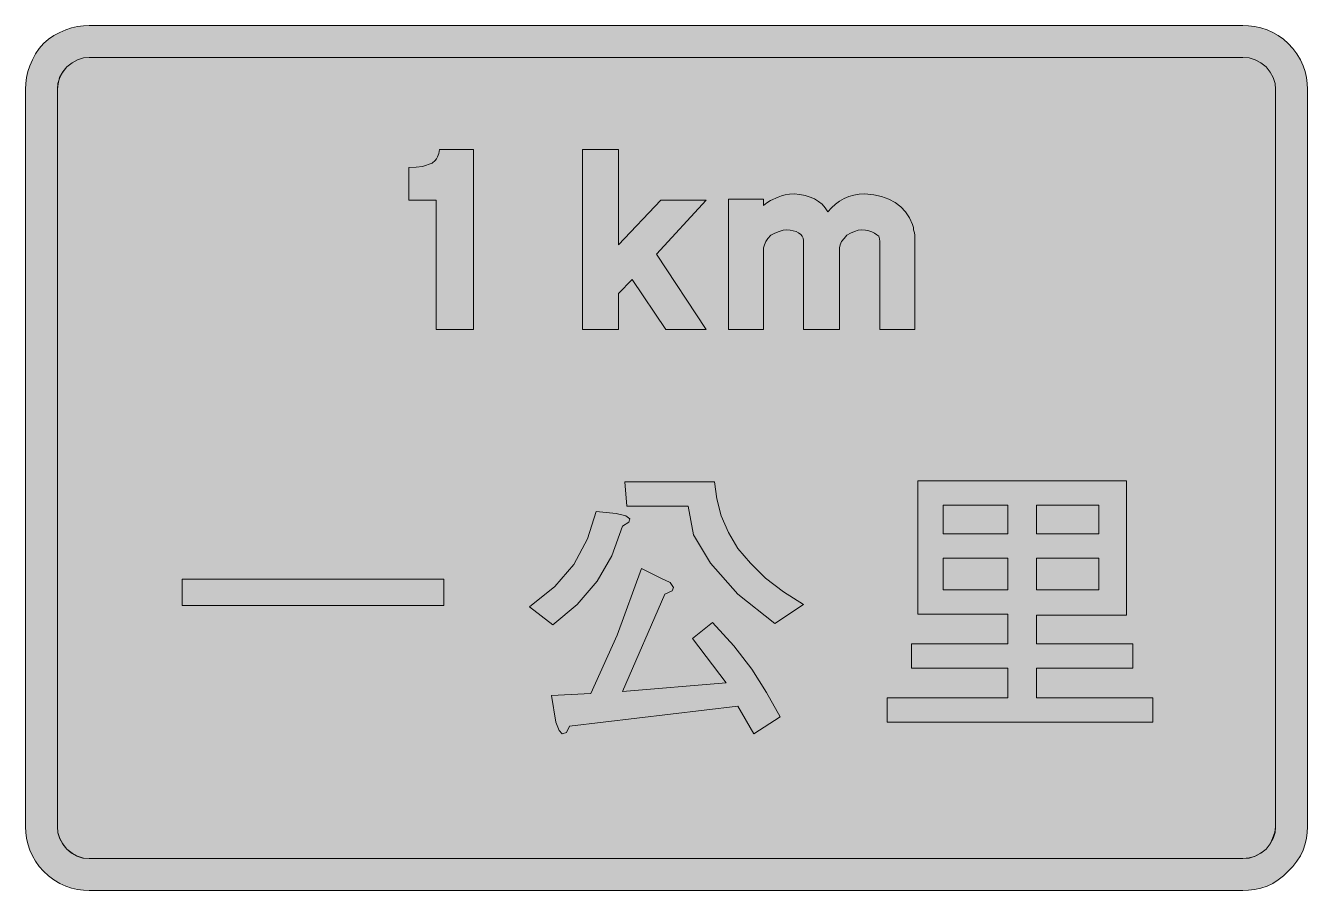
# Model space of a CAD drawing. Header units: metres. Extents: x 103 to 466, y 14 to 259.
import ezdxf

# ---------------------------------------------------------------- set-up
doc = ezdxf.new("R2010")
doc.units = ezdxf.units.M
doc.layers.add('FILL_BLACK_000000', color=7, linetype='Continuous', true_color=0x000000)
doc.layers.add('FILL_WHITE_FFFFFF', color=7, linetype='Continuous', true_color=0xffffff)

msp = doc.modelspace()

# ---------------------------------------------------------------- hatches: boundary and pattern name
at = {"layer": 'FILL_BLACK_000000', "true_color": 0x000000}
h = msp.add_hatch(color=7, dxfattribs=at)
h.dxf.hatch_style = 1
h.paths.add_polyline_path([(450.91, 259.12), (452.67, 258.75), (454.47, 258.18), (456.04, 257.44), (457.58, 256.57), (459.07, 255.52), (460.47, 254.28), (461.76, 252.87), (462.91, 251.35), (463.89, 249.72), (464.67, 247.98), (465.24, 246.36), (465.61, 244.68), (465.81, 243), (465.87, 241.38), (465.87, 32.28), (465.81, 30.7), (465.61, 29.09), (465.24, 27.43), (464.67, 25.68), (463.89, 24.11), (462.91, 22.57), (461.76, 21.08), (460.47, 19.68), (459.07, 18.39), (457.58, 17.24), (456.04, 16.26), (454.47, 15.48), (452.67, 14.91), (450.91, 14.54), (449.2, 14.34), (447.57, 14.28), (120.57, 14.28), (118.95, 14.34), (117.27, 14.54), (115.59, 14.91), (113.97, 15.48), (112.23, 16.26), (110.6, 17.24), (109.08, 18.39), (107.67, 19.68), (106.43, 21.08), (105.38, 22.57), (104.51, 24.11), (103.77, 25.68), (103.2, 27.43), (102.83, 29.09), (102.63, 30.7), (102.57, 32.28), (102.57, 241.38), (102.63, 243), (102.83, 244.68), (103.2, 246.36), (103.77, 247.98), (104.51, 249.72), (105.38, 251.35), (106.43, 252.87), (107.67, 254.28), (109.08, 255.52), (110.6, 256.57), (112.23, 257.44), (113.97, 258.18), (115.59, 258.75), (117.27, 259.12), (118.95, 259.32), (120.57, 259.38), (447.57, 259.38), (449.2, 259.32), (450.91, 259.12)])
h.paths.add_polyline_path([(118.95, 250.21), (117.31, 249.7), (115.72, 248.86), (114.27, 247.68), (113.09, 246.23), (112.25, 244.64), (111.74, 243), (111.57, 241.38), (111.57, 32.28), (111.74, 30.66), (112.25, 29.02), (113.09, 27.43), (114.27, 25.98), (115.72, 24.8), (117.31, 23.95), (118.95, 23.45), (120.57, 23.28), (447.57, 23.28), (449.36, 23.45), (451.1, 23.95), (452.72, 24.8), (454.17, 25.98), (455.35, 27.43), (456.2, 29.02), (456.7, 30.66), (456.87, 32.28), (456.87, 241.38), (456.7, 243), (456.2, 244.64), (455.35, 246.23), (454.17, 247.68), (452.72, 248.86), (451.1, 249.7), (449.36, 250.21), (447.57, 250.38), (120.57, 250.38), (118.95, 250.21)], flags=16)
h = msp.add_hatch(color=7, dxfattribs=at)
h.dxf.hatch_style = 1
h.paths.add_polyline_path([(229.47, 173.28), (218.97, 173.28), (218.97, 209.88), (211.17, 209.88), (211.17, 219.18), (213.23, 219.22), (215.07, 219.48), (217.77, 220.38), (218.63, 221.17), (218.99, 221.6), (219.27, 222.18), (219.68, 223.12), (219.87, 224.28), (229.47, 224.28), (229.47, 173.28)])
h = msp.add_hatch(color=7, dxfattribs=at)
h.dxf.hatch_style = 1
h.paths.add_polyline_path([(260.37, 224.28), (270.57, 224.28), (270.57, 197.28), (282.57, 209.88), (295.47, 209.88), (281.37, 194.58), (295.47, 173.28), (284.07, 173.28), (274.47, 187.38), (270.57, 183.48), (270.57, 173.28), (260.37, 173.28), (260.37, 224.28)])
h = msp.add_hatch(color=7, dxfattribs=at)
h.dxf.hatch_style = 1
h.paths.add_polyline_path([(338.58, 201.37), (337.47, 201.07), (336.36, 200.59), (335.37, 199.98), (334.54, 199.08), (333.87, 198.18), (333.43, 197.28), (333.27, 196.38), (333.27, 173.28), (323.07, 173.28), (323.07, 198.48), (322.97, 199.13), (322.7, 199.71), (322.26, 200.22), (321.68, 200.65), (320.98, 201.01), (320.16, 201.26), (319.25, 201.42), (318.27, 201.48), (317.27, 201.37), (316.13, 201.07), (314.94, 200.59), (313.77, 199.98), (312.98, 199.08), (312.38, 198.18), (311.96, 197.28), (311.67, 196.38), (311.67, 173.28), (301.77, 173.28), (301.77, 210.18), (311.67, 210.18), (311.67, 208.38), (312.62, 209.18), (313.66, 209.8), (315.87, 210.78), (316.83, 211.17), (317.9, 211.45), (319.08, 211.62), (320.37, 211.68), (322, 211.51), (323.52, 211.22), (324.91, 210.8), (326.18, 210.25), (327.33, 209.56), (328.34, 208.73), (329.23, 207.73), (329.97, 206.58), (331.01, 207.75), (332.12, 208.77), (333.29, 209.64), (334.55, 210.37), (335.88, 210.94), (337.31, 211.35), (338.84, 211.6), (340.47, 211.68), (342.95, 211.44), (345.2, 210.95), (347.22, 210.22), (349.02, 209.24), (350.6, 208.03), (351.95, 206.58), (353.07, 204.89), (353.97, 202.98), (354.23, 202.12), (354.27, 201.48), (354.53, 200.62), (354.57, 199.98), (354.57, 199.68), (354.57, 173.28), (344.67, 173.28), (344.67, 198.18), (344.63, 198.93), (344.37, 199.68), (343.88, 200.13), (343.17, 200.58), (342.44, 200.97), (341.6, 201.25), (340.64, 201.42), (339.57, 201.48), (338.58, 201.37)])
h = msp.add_hatch(color=7, dxfattribs=at)
h.dxf.hatch_style = 1
h.paths.add_polyline_path([(297.87, 130.08), (298.47, 125.28), (299.67, 120.48), (301.77, 115.68), (304.47, 111.18), (308.07, 106.98), (312.27, 102.78), (317.37, 98.88), (323.07, 95.28), (314.97, 89.88), (304.47, 98.28), (296.67, 106.98), (291.87, 115.08), (290.37, 123.18), (272.97, 123.18), (272.37, 130.08), (297.87, 130.08)])
h = msp.add_hatch(color=7, dxfattribs=at)
h.dxf.hatch_style = 1
h.paths.add_polyline_path([(416.37, 84.18), (416.37, 77.28), (389.07, 77.28), (389.07, 68.88), (422.07, 68.88), (422.07, 61.98), (346.77, 61.98), (346.77, 68.88), (380.97, 68.88), (380.97, 77.28), (353.67, 77.28), (353.67, 84.18), (380.97, 84.18), (380.97, 92.58), (355.47, 92.58), (355.47, 130.38), (414.57, 130.38), (414.57, 92.28), (389.07, 92.28), (389.07, 84.18), (416.37, 84.18)])
h.paths.add_polyline_path([(406.77, 115.38), (406.77, 123.48), (389.07, 123.48), (389.07, 115.38), (406.77, 115.38)], flags=16)
h.paths.add_polyline_path([(362.67, 115.38), (380.97, 115.38), (380.97, 123.48), (362.67, 123.48), (362.67, 115.38)], flags=16)
h.paths.add_polyline_path([(389.07, 108.48), (389.07, 99.48), (406.77, 99.48), (406.77, 108.48), (389.07, 108.48)], flags=16)
h.paths.add_polyline_path([(380.97, 108.48), (362.67, 108.48), (362.67, 99.48), (380.97, 99.48), (380.97, 108.48)], flags=16)
h = msp.add_hatch(color=7, dxfattribs=at)
h.dxf.hatch_style = 1
h.paths.add_polyline_path([(272.67, 120.48), (273.87, 119.58), (273.57, 118.68), (271.77, 117.48), (268.77, 109.08), (264.57, 101.88), (258.87, 95.28), (251.97, 89.58), (245.37, 94.68), (252.57, 100.38), (257.97, 106.68), (261.87, 113.88), (264.27, 121.68), (269.97, 121.08), (272.67, 120.48)])
h = msp.add_hatch(color=7, dxfattribs=at)
h.dxf.hatch_style = 1
h.paths.add_polyline_path([(285.27, 101.58), (286.17, 100.08), (285.87, 99.18), (283.77, 98.28), (271.77, 70.68), (301.17, 73.08), (291.57, 85.68), (297.27, 90.18), (303.27, 83.58), (308.37, 76.98), (312.57, 70.38), (316.47, 63.48), (308.97, 58.68), (304.47, 66.48), (256.77, 60.78), (255.87, 58.98), (254.67, 58.68), (253.77, 59.58), (252.87, 61.98), (251.67, 69.48), (262.77, 70.08), (270.27, 86.58), (277.17, 105.48), (282.57, 102.78), (285.27, 101.58)])
h = msp.add_hatch(color=7, dxfattribs=at)
h.dxf.hatch_style = 1
h.paths.add_polyline_path([(221.07, 102.48), (221.07, 94.98), (146.97, 94.98), (146.97, 102.48), (221.07, 102.48)])
at = {"layer": 'FILL_WHITE_FFFFFF', "true_color": 0xffffff}
h = msp.add_hatch(color=7, dxfattribs=at)
h.dxf.hatch_style = 1
h.paths.add_polyline_path([(118.78, 23.45), (117.08, 23.95), (115.55, 24.8), (114.87, 25.35), (114.27, 25.98), (113.09, 27.39), (112.25, 28.9), (111.74, 30.54), (111.57, 32.28), (111.57, 241.38), (111.76, 242.92), (112.17, 244.68), (113.11, 246.29), (114.27, 247.68), (115.72, 248.86), (117.31, 249.7), (118.95, 250.21), (120.57, 250.38), (447.57, 250.38), (449.36, 250.21), (451.1, 249.7), (452.72, 248.86), (454.17, 247.68), (455.35, 246.23), (456.2, 244.64), (456.7, 243), (456.87, 241.38), (456.87, 32.28), (456.65, 30.74), (455.97, 28.98), (455.3, 27.48), (454.79, 26.7), (454.17, 25.98), (453.44, 25.36), (452.63, 24.82), (450.87, 23.88), (449.33, 23.47), (447.57, 23.28), (120.57, 23.28), (118.78, 23.45)])

# ---------------------------------------------------------------- linework, layer by layer
at = {"layer": 'FILL_BLACK_000000', "lineweight": 0, "true_color": 0x000000}
for points in [[(450.91, 259.12), (452.67, 258.75), (454.47, 258.18), (456.04, 257.44), (457.58, 256.57), (459.07, 255.52), (460.47, 254.28), (461.76, 252.87), (462.91, 251.35), (463.89, 249.72), (464.67, 247.98), (465.24, 246.36), (465.61, 244.68), (465.81, 243), (465.87, 241.38), (465.87, 32.28), (465.81, 30.7), (465.61, 29.09), (465.24, 27.43), (464.67, 25.68), (463.89, 24.11), (462.91, 22.57), (461.76, 21.08), (460.47, 19.68), (459.07, 18.39), (457.58, 17.24), (456.04, 16.26), (454.47, 15.48), (452.67, 14.91), (450.91, 14.54), (449.2, 14.34), (447.57, 14.28), (120.57, 14.28), (118.95, 14.34), (117.27, 14.54), (115.59, 14.91), (113.97, 15.48), (112.23, 16.26), (110.6, 17.24), (109.08, 18.39), (107.67, 19.68), (106.43, 21.08), (105.38, 22.57), (104.51, 24.11), (103.77, 25.68), (103.2, 27.43), (102.83, 29.09), (102.63, 30.7), (102.57, 32.28), (102.57, 241.38), (102.63, 243), (102.83, 244.68), (103.2, 246.36), (103.77, 247.98), (104.51, 249.72), (105.38, 251.35), (106.43, 252.87), (107.67, 254.28), (109.08, 255.52), (110.6, 256.57), (112.23, 257.44), (113.97, 258.18), (115.59, 258.75), (117.27, 259.12), (118.95, 259.32), (120.57, 259.38), (447.57, 259.38), (449.2, 259.32)], [(118.95, 250.21), (117.31, 249.7), (115.72, 248.86), (114.27, 247.68), (113.09, 246.23), (112.25, 244.64), (111.74, 243), (111.57, 241.38), (111.57, 32.28), (111.74, 30.66), (112.25, 29.02), (113.09, 27.43), (114.27, 25.98), (115.72, 24.8), (117.31, 23.95), (118.95, 23.45), (120.57, 23.28), (447.57, 23.28), (449.36, 23.45), (451.1, 23.95), (452.72, 24.8), (454.17, 25.98), (455.35, 27.43), (456.2, 29.02), (456.7, 30.66), (456.87, 32.28), (456.87, 241.38), (456.7, 243), (456.2, 244.64), (455.35, 246.23), (454.17, 247.68), (452.72, 248.86), (451.1, 249.7), (449.36, 250.21), (447.57, 250.38), (120.57, 250.38)], [(229.47, 173.28), (218.97, 173.28), (218.97, 209.88), (211.17, 209.88), (211.17, 219.18), (213.23, 219.22), (215.07, 219.48), (217.77, 220.38), (218.63, 221.17), (218.99, 221.6), (219.27, 222.18), (219.68, 223.12), (219.87, 224.28), (229.47, 224.28)], [(260.37, 224.28), (270.57, 224.28), (270.57, 197.28), (282.57, 209.88), (295.47, 209.88), (281.37, 194.58), (295.47, 173.28), (284.07, 173.28), (274.47, 187.38), (270.57, 183.48), (270.57, 173.28), (260.37, 173.28)], [(338.58, 201.37), (337.47, 201.07), (336.36, 200.59), (335.37, 199.98), (334.54, 199.08), (333.87, 198.18), (333.43, 197.28), (333.27, 196.38), (333.27, 173.28), (323.07, 173.28), (323.07, 198.48), (322.97, 199.13), (322.7, 199.71), (322.26, 200.22), (321.68, 200.65), (320.98, 201.01), (320.16, 201.26), (319.25, 201.42), (318.27, 201.48), (317.27, 201.37), (316.13, 201.07), (314.94, 200.59), (313.77, 199.98), (312.98, 199.08), (312.38, 198.18), (311.96, 197.28), (311.67, 196.38), (311.67, 173.28), (301.77, 173.28), (301.77, 210.18), (311.67, 210.18), (311.67, 208.38), (312.62, 209.18), (313.66, 209.8), (315.87, 210.78), (316.83, 211.17), (317.9, 211.45), (319.08, 211.62), (320.37, 211.68), (322, 211.51), (323.52, 211.22), (324.91, 210.8), (326.18, 210.25), (327.33, 209.56), (328.34, 208.73), (329.23, 207.73), (329.97, 206.58), (331.01, 207.75), (332.12, 208.77), (333.29, 209.64), (334.55, 210.37), (335.88, 210.94), (337.31, 211.35), (338.84, 211.6), (340.47, 211.68), (342.95, 211.44), (345.2, 210.95), (347.22, 210.22), (349.02, 209.24), (350.6, 208.03), (351.95, 206.58), (353.07, 204.89), (353.97, 202.98), (354.23, 202.12), (354.27, 201.48), (354.53, 200.62), (354.57, 199.98), (354.57, 199.68), (354.57, 173.28), (344.67, 173.28), (344.67, 198.18), (344.63, 198.93), (344.37, 199.68), (343.88, 200.13), (343.17, 200.58), (342.44, 200.97), (341.6, 201.25), (340.64, 201.42), (339.57, 201.48)], [(297.87, 130.08), (298.47, 125.28), (299.67, 120.48), (301.77, 115.68), (304.47, 111.18), (308.07, 106.98), (312.27, 102.78), (317.37, 98.88), (323.07, 95.28), (314.97, 89.88), (304.47, 98.28), (296.67, 106.98), (291.87, 115.08), (290.37, 123.18), (272.97, 123.18), (272.37, 130.08)], [(416.37, 84.18), (416.37, 77.28), (389.07, 77.28), (389.07, 68.88), (422.07, 68.88), (422.07, 61.98), (346.77, 61.98), (346.77, 68.88), (380.97, 68.88), (380.97, 77.28), (353.67, 77.28), (353.67, 84.18), (380.97, 84.18), (380.97, 92.58), (355.47, 92.58), (355.47, 130.38), (414.57, 130.38), (414.57, 92.28), (389.07, 92.28), (389.07, 84.18)], [(272.67, 120.48), (273.87, 119.58), (273.57, 118.68), (271.77, 117.48), (268.77, 109.08), (264.57, 101.88), (258.87, 95.28), (251.97, 89.58), (245.37, 94.68), (252.57, 100.38), (257.97, 106.68), (261.87, 113.88), (264.27, 121.68), (269.97, 121.08)], [(362.67, 115.38), (380.97, 115.38), (380.97, 123.48), (362.67, 123.48)], [(406.77, 115.38), (406.77, 123.48), (389.07, 123.48), (389.07, 115.38)], [(285.27, 101.58), (286.17, 100.08), (285.87, 99.18), (283.77, 98.28), (271.77, 70.68), (301.17, 73.08), (291.57, 85.68), (297.27, 90.18), (303.27, 83.58), (308.37, 76.98), (312.57, 70.38), (316.47, 63.48), (308.97, 58.68), (304.47, 66.48), (256.77, 60.78), (255.87, 58.98), (254.67, 58.68), (253.77, 59.58), (252.87, 61.98), (251.67, 69.48), (262.77, 70.08), (270.27, 86.58), (277.17, 105.48), (282.57, 102.78)], [(380.97, 108.48), (362.67, 108.48), (362.67, 99.48), (380.97, 99.48)], [(389.07, 108.48), (389.07, 99.48), (406.77, 99.48), (406.77, 108.48)], [(221.07, 102.48), (221.07, 94.98), (146.97, 94.98), (146.97, 102.48)]]:
    msp.add_lwpolyline(points, close=True, dxfattribs=at)
at = {"layer": 'FILL_WHITE_FFFFFF', "lineweight": 0, "true_color": 0xffffff}
msp.add_lwpolyline([(118.78, 23.45), (117.08, 23.95), (115.55, 24.8), (114.87, 25.35), (114.27, 25.98), (113.09, 27.39), (112.25, 28.9), (111.74, 30.54), (111.57, 32.28), (111.57, 241.38), (111.76, 242.92), (112.17, 244.68), (113.11, 246.29), (114.27, 247.68), (115.72, 248.86), (117.31, 249.7), (118.95, 250.21), (120.57, 250.38), (447.57, 250.38), (449.36, 250.21), (451.1, 249.7), (452.72, 248.86), (454.17, 247.68), (455.35, 246.23), (456.2, 244.64), (456.7, 243), (456.87, 241.38), (456.87, 32.28), (456.65, 30.74), (455.97, 28.98), (455.3, 27.48), (454.79, 26.7), (454.17, 25.98), (453.44, 25.36), (452.63, 24.82), (450.87, 23.88), (449.33, 23.47), (447.57, 23.28), (120.57, 23.28)], close=True, dxfattribs=at)

doc.saveas('drawing.dxf')
